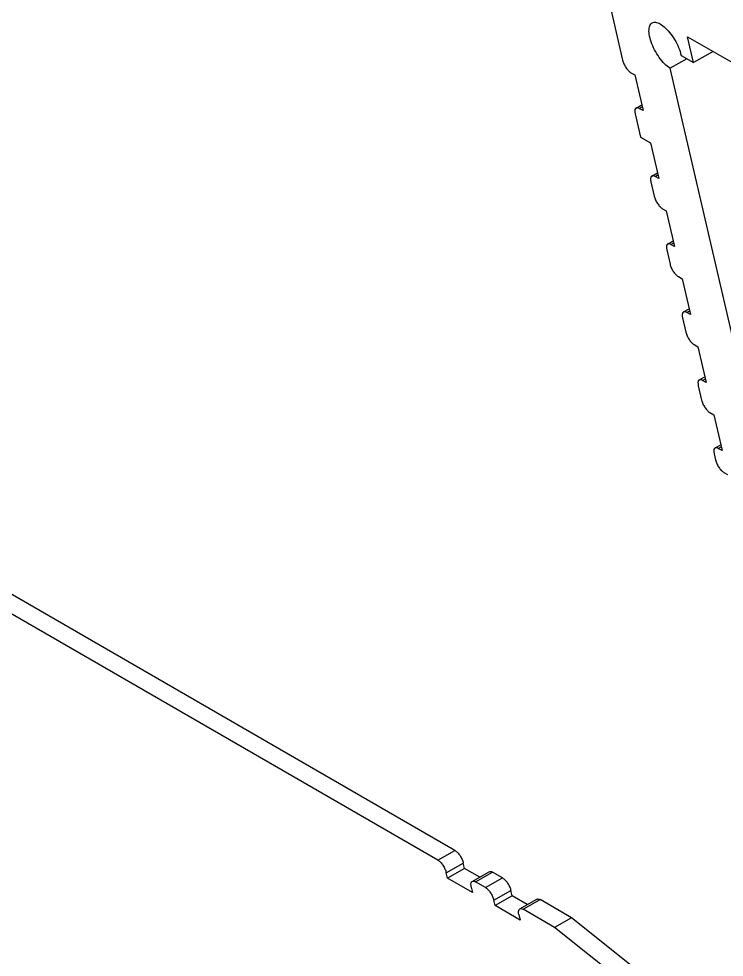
# Model space of a CAD drawing. Header units: millimetres. Extents: x 2693 to 3287, y 268 to 688.
# Drawn here: x 3023.96 to 3056.66, y 489.63 to 533.12 of the extents above; entities that cross this region are included whole.
import ezdxf

# ---------------------------------------------------------------- set-up
doc = ezdxf.new("R2010")
doc.units = ezdxf.units.MM

msp = doc.modelspace()

# ---------------------------------------------------------------- linework, layer by layer
at = {"color": 7, "linetype": 'Continuous'}
for p, q in [((3051.021943185473, 535.1990464697365), (3051.951644127703, 531.1990004388545)), ((3055.244471369815, 531.0851414234958), (3054.965081509488, 532.2872186129362)), ((3054.965081509488, 532.2872186129362), (3062.91657640911, 527.6964208933559)), ((3056.154872645269, 531.600292382017), (3055.244471369815, 531.0851414234958)), ((3054.934410006195, 531.2641554342763), (3054.150209435911, 530.820415201616)), ((3054.664070282708, 531.4202361482758), (3055.244471369815, 531.0851414234958)), ((3052.33818600383, 530.6169437010149), (3052.512306328697, 530.5164152838361)), ((3062.146732655436, 496.4153076568773), (3054.150209435911, 530.820415201616)), ((3052.512306328697, 530.5164152838361), (3052.897671651439, 528.8583777820359)), ((3052.573655278897, 528.9795601863561), (3052.835119317819, 529.1275097253556)), ((3052.723551326571, 528.9589061992147), (3052.856784263053, 529.034296114477)), ((3052.897671651439, 528.8583777820359), (3052.723551326571, 528.9589061992147)), ((3052.529692113074, 528.7119441836176), (3052.780179572475, 527.6342198061748)), ((3052.780179572475, 527.6342198061748), (3053.244500444702, 527.3661440278765)), ((3053.244500444702, 527.3661440278765), (3053.629865767443, 525.7081065260763)), ((3053.305849392355, 525.8292889303948), (3053.567313431276, 525.9772384693961)), ((3053.455745440029, 525.8086349432551), (3053.588978376511, 525.8840248585157)), ((3053.629865767443, 525.7081065260763), (3053.455745440029, 525.8086349432551)), ((3053.261886229078, 525.5616729276544), (3053.41603235715, 524.8984579269354)), ((3053.802574230745, 524.3164011890958), (3053.97669455816, 524.2158727719152)), ((3053.97669455816, 524.2158727719152), (3054.362059880901, 522.5578352675757)), ((3054.038043508344, 522.6790176744353), (3054.299507544734, 522.8269672134365)), ((3053.994080342536, 522.4114016716949), (3054.148226470608, 521.7481866709759)), ((3054.187939556034, 522.6583636847563), (3054.321172492515, 522.7337536000168)), ((3054.362059880901, 522.5578352675757), (3054.187939556034, 522.6583636847563)), ((3054.53476834675, 521.1661299331363), (3054.708888671617, 521.0656015159557)), ((3054.708888671617, 521.0656015159557), (3055.094253996891, 519.4075640116162)), ((3054.726274455994, 519.2611304157354), (3054.880420586613, 518.5979154150164)), ((3054.770237621817, 519.5287464184757), (3055.031701660724, 519.6766959574752)), ((3054.920133669491, 519.5080924287968), (3055.053366605973, 519.5834823440573)), ((3055.094253996891, 519.4075640116162), (3054.920133669491, 519.5080924287968)), ((3055.266962460208, 518.0158586771768), (3055.441082787607, 517.9153302599962)), ((3055.441082787607, 517.9153302599962), (3055.826448110349, 516.2572927556566)), ((3055.502431735275, 516.3784751625162), (3055.763895774182, 516.5264247015157)), ((3055.652327782949, 516.3578211728354), (3055.785560719431, 516.433211088096)), ((3055.826448110349, 516.2572927556566), (3055.652327782949, 516.3578211728354)), ((3055.458468571998, 516.1108591597758), (3055.61261470007, 515.447644159055)), ((3055.99915657368, 514.8655874212154), (3056.17327690108, 514.7650590040366)), ((3056.17327690108, 514.7650590040366), (3056.558642223807, 513.1070214996971)), ((3056.234625851279, 513.2282039065549), (3056.496089887654, 513.3761534455562)), ((3056.384521898954, 513.2075499168759), (3056.517754835435, 513.2829398321346)), ((3056.558642223807, 513.1070214996971), (3056.384521898954, 513.2075499168759)), ((3056.190662685456, 512.9605879038163), (3056.256644844567, 512.6766991192972)), ((3056.643186718176, 512.0946423814557), (3056.817307045576, 511.9941139642751)), ((3044.180968150156, 494.5741881717358), (3020.500603776158, 508.246052915837)), ((3043.389761495326, 494.1264835400953), (3019.709397123874, 507.7983482867357)), ((3043.389761495326, 494.1264835400953), (3044.180968150156, 494.5741881717358)), ((3043.776303368935, 493.5444268022557), (3044.567510023766, 493.9921314338962)), ((3044.625314823055, 493.7434258073563), (3043.834108168225, 493.2957211782568)), ((3044.625314823055, 493.7434258073563), (3044.567510023766, 493.9921314338962)), ((3045.327620146907, 493.3379496383759), (3044.625314823055, 493.7434258073563)), ((3043.834108168225, 493.2957211782568), (3043.776303368935, 493.5444268022557)), ((3044.994910342439, 492.6255317286968), (3043.834108168225, 493.2957211782568)), ((3044.981068708958, 493.1418533579754), (3045.772275363774, 493.5895579870767)), ((3045.130964759179, 493.1211993682964), (3045.922171411448, 493.5689039973959)), ((3045.595285628859, 492.8531235899964), (3046.386492281143, 493.3008282190958)), ((3046.386492281143, 493.3008282190958), (3045.922171411448, 493.5689039973959)), ((3044.937105545667, 492.8742373552368), (3044.994910342439, 492.6255317286968)), ((3045.595285628859, 492.8531235899964), (3045.130964759179, 493.1211993682964)), ((3045.981827502454, 492.2710668521568), (3046.77303415727, 492.7187714812562)), ((3046.830838954027, 492.4700658547144), (3046.039632301758, 492.0223612256168)), ((3046.830838954027, 492.4700658547144), (3046.77303415727, 492.7187714812562)), ((3047.53314428044, 492.0645896882752), (3046.830838954027, 492.4700658547144)), ((3047.186592842476, 491.8684934053372), (3047.977799497292, 492.3161980344348)), ((3046.039632301758, 492.0223612256168), (3045.981827502454, 492.2710668521568)), ((3047.200434475957, 491.3521717785961), (3046.039632301758, 492.0223612256168)), ((3047.336488890165, 491.8478394181975), (3048.127695544981, 492.2955440472952)), ((3049.578698263993, 491.4578072366157), (3048.127695544981, 492.2955440472952)), ((3047.142629676653, 491.6008774025968), (3047.200434475957, 491.3521717785961)), ((3048.787491609177, 491.0101026075163), (3047.336488890165, 491.8478394181975)), ((3049.578698263993, 491.4578072366157), (3048.787491609177, 491.0101026075163)), ((3054.259476034751, 487.7335891300763), (3049.578698263993, 491.4578072366157)), ((3053.468269379935, 487.285884500975), (3048.787491609177, 491.0101026075163))]:
    msp.add_line(p, q, dxfattribs=at)
for points, start_tangent, end_tangent in [([(3054.150209435911, 530.820415201616), (3053.897906209249, 531.0273047167166), (3053.650090245656, 531.3237789751756), (3053.43410883612, 531.6771210802772), (3053.273796233198, 532.0483385852358), (3053.186843447993, 532.3964664386358), (3053.182846003614, 532.6830876002159), (3053.262245032014, 532.8765725015355), (3053.324149965361, 532.9247315263756)], (-0.8475378459936355, 0.5307349617355812), (0.8744476410741601, 0.4851199058169404)), ([(3053.324149965361, 532.9247315263756), (3053.416278592378, 532.9555694530163), (3053.627948580508, 532.9113608876369), (3053.873896531595, 532.7488253630754), (3054.126981288306, 532.4858992010968), (3054.359274130818, 532.1515971544368), (3054.545140792348, 531.7828105386952), (3054.664070282708, 531.4202361482758)], (0.8744476411065615, 0.4851199057585354), (0.22638820973339, -0.9740371545755895)), ([(3051.951644127703, 531.1990004388545), (3052.010602559438, 531.0276207841553), (3052.104765508013, 530.8568245623746), (3052.219797515698, 530.7126139490947), (3052.33818600383, 530.6169437010149)], (0.2263882096544062, -0.9740371545939471), (0.8660254033804445, -0.5000000006997386)), ([(3052.574486905369, 528.9778964584157), (3052.546566275409, 528.9559730884966), (3052.514914083202, 528.8578162718559), (3052.529692113074, 528.7119441836176)], (-0.8778522525688042, -0.4789315427698163), (0.2263882096919007, -0.9740371545852325)), ([(3052.723551326571, 528.9589061992147), (3052.619829933823, 528.9914711505944), (3052.574486905369, 528.9778964584157)], (-0.8660254081918638, 0.4999999923661156), (-0.8778522574495816, -0.4789315338236496)), ([(3053.306681018841, 525.8276252024561), (3053.278760391413, 525.8057018325353), (3053.24710819666, 525.7075450158964), (3053.261886229078, 525.5616729276544)], (-0.8778522525688042, -0.4789315427698163), (0.2263882096919007, -0.9740371545852325)), ([(3053.455745440029, 525.8086349432551), (3053.352024047281, 525.8411998946349), (3053.306681018841, 525.8276252024561)], (-0.8660254081918638, 0.4999999923661156), (-0.8778522574495816, -0.4789315338236496)), ([(3053.41603235715, 524.8984579269354), (3053.4749907889, 524.7270782722362), (3053.569153737475, 524.5562820504556), (3053.68418574516, 524.4120714371757), (3053.802574230745, 524.3164011890958)], (0.2263882096544062, -0.9740371545939471), (0.8660254033804445, -0.5000000006997386)), ([(3054.038875134831, 522.6773539464966), (3054.010954504871, 522.6554305765758), (3053.979302312649, 522.5572737599368), (3053.994080342536, 522.4114016716949)], (-0.8778522525688042, -0.4789315427698163), (0.2263882096919007, -0.9740371545852325)), ([(3054.187939556034, 522.6583636847563), (3054.084218163271, 522.6909286386754), (3054.038875134831, 522.6773539464966)], (-0.8660254081918638, 0.4999999923661156), (-0.8778522574495816, -0.4789315338236496)), ([(3054.148226470608, 521.7481866709759), (3054.207184904904, 521.5768070162767), (3054.301347850933, 521.4060107944961), (3054.416379858618, 521.2618001812161), (3054.53476834675, 521.1661299331363)], (0.2263882096544062, -0.9740371545939471), (0.8660254033804445, -0.5000000006997386)), ([(3054.771069248289, 519.5270826905353), (3054.743148618329, 519.5051593206163), (3054.711496426107, 519.4070025039755), (3054.726274455994, 519.2611304157354)], (-0.8778522525688042, -0.4789315427698163), (0.2263882096919007, -0.9740371545852325)), ([(3054.920133669491, 519.5080924287968), (3054.816412276728, 519.5406573827158), (3054.771069248289, 519.5270826905353)], (-0.8660254081918638, 0.4999999923661156), (-0.8778522574495816, -0.4789315338236496)), ([(3054.880420586613, 518.5979154150164), (3054.939379018362, 518.4265357603172), (3055.033541964391, 518.2557395385365), (3055.148573972076, 518.1115289252566), (3055.266962460208, 518.0158586771768)], (0.2263882096544062, -0.9740371545939471), (0.8660254033804445, -0.5000000006997386)), ([(3055.503263364293, 516.3768114345758), (3055.475342734333, 516.3548880646567), (3055.44369053958, 516.256731248016), (3055.458468571998, 516.1108591597758)], (-0.8778522525688042, -0.4789315427698163), (0.2263882096919007, -0.9740371545852325)), ([(3055.652327782949, 516.3578211728354), (3055.548606390186, 516.3903861267563), (3055.503263364293, 516.3768114345758)], (-0.8660254081918638, 0.4999999923661156), (-0.8778522574495816, -0.4789315338236496)), ([(3055.61261470007, 515.447644159055), (3055.67157313182, 515.2762645043558), (3055.765736080395, 515.1054682825752), (3055.880768088065, 514.961257666756), (3055.99915657368, 514.8655874212154)], (0.2263882096544062, -0.9740371545939471), (0.8660254033804445, -0.5000000006997386)), ([(3056.235457477751, 513.2265401760769), (3056.207536847791, 513.2046168086972), (3056.175884655584, 513.1064599920564), (3056.190662685456, 512.9605879038163)], (-0.8778522525688042, -0.4789315427698163), (0.2263882096919007, -0.9740371545852325)), ([(3056.384521898954, 513.2075499168759), (3056.280800506191, 513.240114870795), (3056.235457477751, 513.2265401760769)], (-0.8660254081918638, 0.4999999923661156), (-0.8778522574495816, -0.4789315338236496)), ([(3056.256644844567, 512.6766991192972), (3056.315603276316, 512.5053194671355), (3056.409766222359, 512.3345232428155), (3056.524798230044, 512.1903126295356), (3056.643186718176, 512.0946423814557)], (0.2263882096544062, -0.9740371545939471), (0.8660254033804445, -0.5000000006997386)), ([(3044.180968150156, 494.5741881717358), (3044.299356635756, 494.478517923656), (3044.414388643441, 494.3343073103761), (3044.508551592016, 494.1635110860561), (3044.567510023766, 493.9921314338962)], (0.8660254033804445, -0.5000000006997386), (0.2263882096544062, -0.9740371545939471)), ([(3043.389761495326, 494.1264835400953), (3043.508149983472, 494.0308132945547), (3043.623181991143, 493.8866026812748), (3043.7173449372, 493.7158064569567), (3043.776303368935, 493.5444268022557)], (0.8660254033804445, -0.5000000006997386), (0.2263882096544062, -0.9740371545939471)), ([(3045.77310699026, 493.5878942591362), (3045.818450018685, 493.6014689513167), (3045.922171411448, 493.5689039973959)], (0.8778522574495816, 0.4789315338236496), (0.8660254081918638, -0.4999999923661156)), ([(3046.386492281143, 493.3008282190958), (3046.504880769275, 493.205157971016), (3046.61991277696, 493.060947357736), (3046.714075725535, 492.8901511359554), (3046.77303415727, 492.7187714812562)], (0.8660254033804445, -0.5000000006997386), (0.2263882096544062, -0.9740371545939471)), ([(3044.937105545667, 492.8742373552368), (3044.922327515795, 493.0201094434751), (3044.953979708016, 493.1182662601159), (3044.981900337976, 493.1401896274956)], (-0.2263882096919007, 0.9740371545852325), (0.8778522525688042, 0.4789315427698163)), ([(3044.981900337976, 493.1401896274956), (3045.027243363869, 493.1537643196762), (3045.130964759179, 493.1211993682964)], (0.8778522574495816, 0.4789315338236496), (0.8660254081918638, -0.4999999923661156)), ([(3045.595285628859, 492.8531235899964), (3045.713674114459, 492.7574533419165), (3045.828706122129, 492.6132427286366), (3045.922869070719, 492.442446506856), (3045.981827502454, 492.2710668521568)], (0.8660254033804445, -0.5000000006997386), (0.2263882096544062, -0.9740371545939471)), ([(3047.978631123764, 492.3145343064962), (3048.023974152218, 492.3281089986749), (3048.127695544981, 492.2955440472952)], (0.8778522574495816, 0.4789315338236496), (0.8660254081918638, -0.4999999923661156)), ([(3047.142629676653, 491.6008774025968), (3047.127851646781, 491.7467494908351), (3047.159503841534, 491.8449063074759), (3047.187424468948, 491.8668296773949)], (-0.2263882096919007, 0.9740371545852325), (0.8778522525688042, 0.4789315427698163)), ([(3047.187424468948, 491.8668296773949), (3047.232767497402, 491.8804043695773), (3047.336488890165, 491.8478394181975)], (0.8778522574495816, 0.4789315338236496), (0.8660254081918638, -0.4999999923661156))]:
    msp.add_spline(points, degree=3, dxfattribs=dict(at, start_tangent=start_tangent, end_tangent=end_tangent))

doc.saveas('drawing.dxf')
